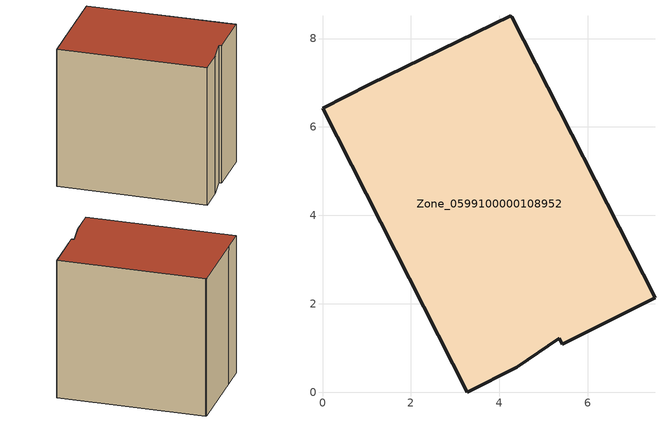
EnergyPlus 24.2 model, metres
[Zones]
Zone_0599100000108952
 floor ground (C_G): 7.52,2.14 5.42,1.08 5.36,1.22 4.4,0.57 3.27,0 0,6.42 1.07,6.96 4.25,8.51 4.28,8.5 z2.61
 wall outside (C_F): 4.25,8.51 1.07,6.96 0,6.42 3.27,0 4.4,0.57 5.36,1.22 5.42,1.08 7.52,2.14 4.28,8.5 4.25,8.51 z2.61:9.63
 roof outside (C_R): 5.42,1.08 7.52,2.14 4.28,8.5 4.25,8.51 1.07,6.96 0,6.42 3.27,0 4.4,0.57 5.36,1.22 z9.63
[BUILDING]
Pand.0599100000108952: North Axis=0; Terrain=City; Loads Convergence Tolerance Value=0.04; Temperature Convergence Tolerance Value=0.4; Solar Distribution=FullExterior; Maximum Number of Warmup Days=25; Minimum Number of Warmup Days=1
[Site:Location]
Rotterdam.The.Hague.AP_ZH_NLD Design_Conditions: Latitude=51.96; Longitude=4.45; Time Zone=1; Elevation=-4.5
[SITE:GROUNDTEMPERATURE:BUILDINGSURFACE]
18, 18, 18, 18, 18, 18, 18, 18, 18, 18, 18, 18
[MATERIAL] Thermal Absorptance=0.9; Solar Absorptance=0.7; Visible Absorptance=0.7
Name | Roughness | Thickness | Conductivity | Density | Specific Heat
G.TC.1946 | MediumSmooth | 0.15 | 1 | 540 | 1210
F.TC.1946 | Rough | 0.3 | 0.857143 | 1920 | 840
R.TC.1946 | MediumRough | 0.2 | 0.909091 | 1500 | 1000
[CONSTRUCTION]
C_G: G.TC.1946
C_F: F.TC.1946
C_R: R.TC.1946
[ZONE]
Zone_0599100000108952: Type=1; Multiplier=1; Ceiling Height=Autocalculate; Volume=Autocalculate; Floor Area=autocalculate; Part of Total Floor Area=Yes
[ZONEINFILTRATION:DESIGNFLOWRATE]
Infil_Zone_0599100000108952: Zone or ZoneList or Space or SpaceList=Zone_0599100000108952; Schedule=AlwaysOn; Design Flow Rate Calculation Method=Flow/Area; Flow Rate per Floor Area=0.003; Constant Term Coefficient=1; Temperature Term Coefficient=0; Velocity Term Coefficient=0; Velocity Squared Term Coefficient=0
[HVACTEMPLATE:ZONE:IDEALLOADSAIRSYSTEM]
Zone_0599100000108952: Maximum Heating Supply Air Temperature=50; Minimum Cooling Supply Air Temperature=13; Maximum Heating Supply Air Humidity Ratio=0.0156; Minimum Cooling Supply Air Humidity Ratio=0.0077; Heating Limit=NoLimit; Cooling Limit=NoLimit; Dehumidification Control Type=ConstantSensibleHeatRatio; Cooling Sensible Heat Ratio=0.7; Dehumidification Setpoint=60; Humidification Control Type=None; Humidification Setpoint=30; Outdoor Air Method=None; Outdoor Air Flow Rate per Person=0.00944; Outdoor Air Flow Rate per Zone Floor Area=0; Outdoor Air Flow Rate per Zone=0; Demand Controlled Ventilation Type=None; Outdoor Air Economizer Type=NoEconomizer; Heat Recovery Type=None; Sensible Heat Recovery Effectiveness=0.7; Latent Heat Recovery Effectiveness=0.65
[ZONECONTROL:THERMOSTAT]
ThermostatControl_Zone_0599100000108952: Zone or ZoneList=Zone_0599100000108952; Control Type Schedule=DualSetpointControlType; Control 1=Thermostat_Zone_0599100000108952; Temperature Difference Between Cutout And Setpoint=0
[THERMOSTATSETPOINT:DUALSETPOINT]
Thermostat_Zone_0599100000108952: Heating Setpoint Temperature Schedule=HeatingSetpoint_Zone_0599100000108952; Cooling Setpoint Temperature Schedule=CoolingSetpoint_Zone_0599100000108952
[SCHEDULE:COMPACT]
HeatingSetpoint_Zone_0599100000108952: Through: 12/31, For: AllDays, Until: 24:00, 21
CoolingSetpoint_Zone_0599100000108952: Through: 12/31, For: AllDays, Until: 24:00, 24
DualSetpointControlType: Through: 12/31, For: AllDays, Until: 24:00, 4
AlwaysOn: Through: 12/31, For: AllDays, Until: 24:00, 1
